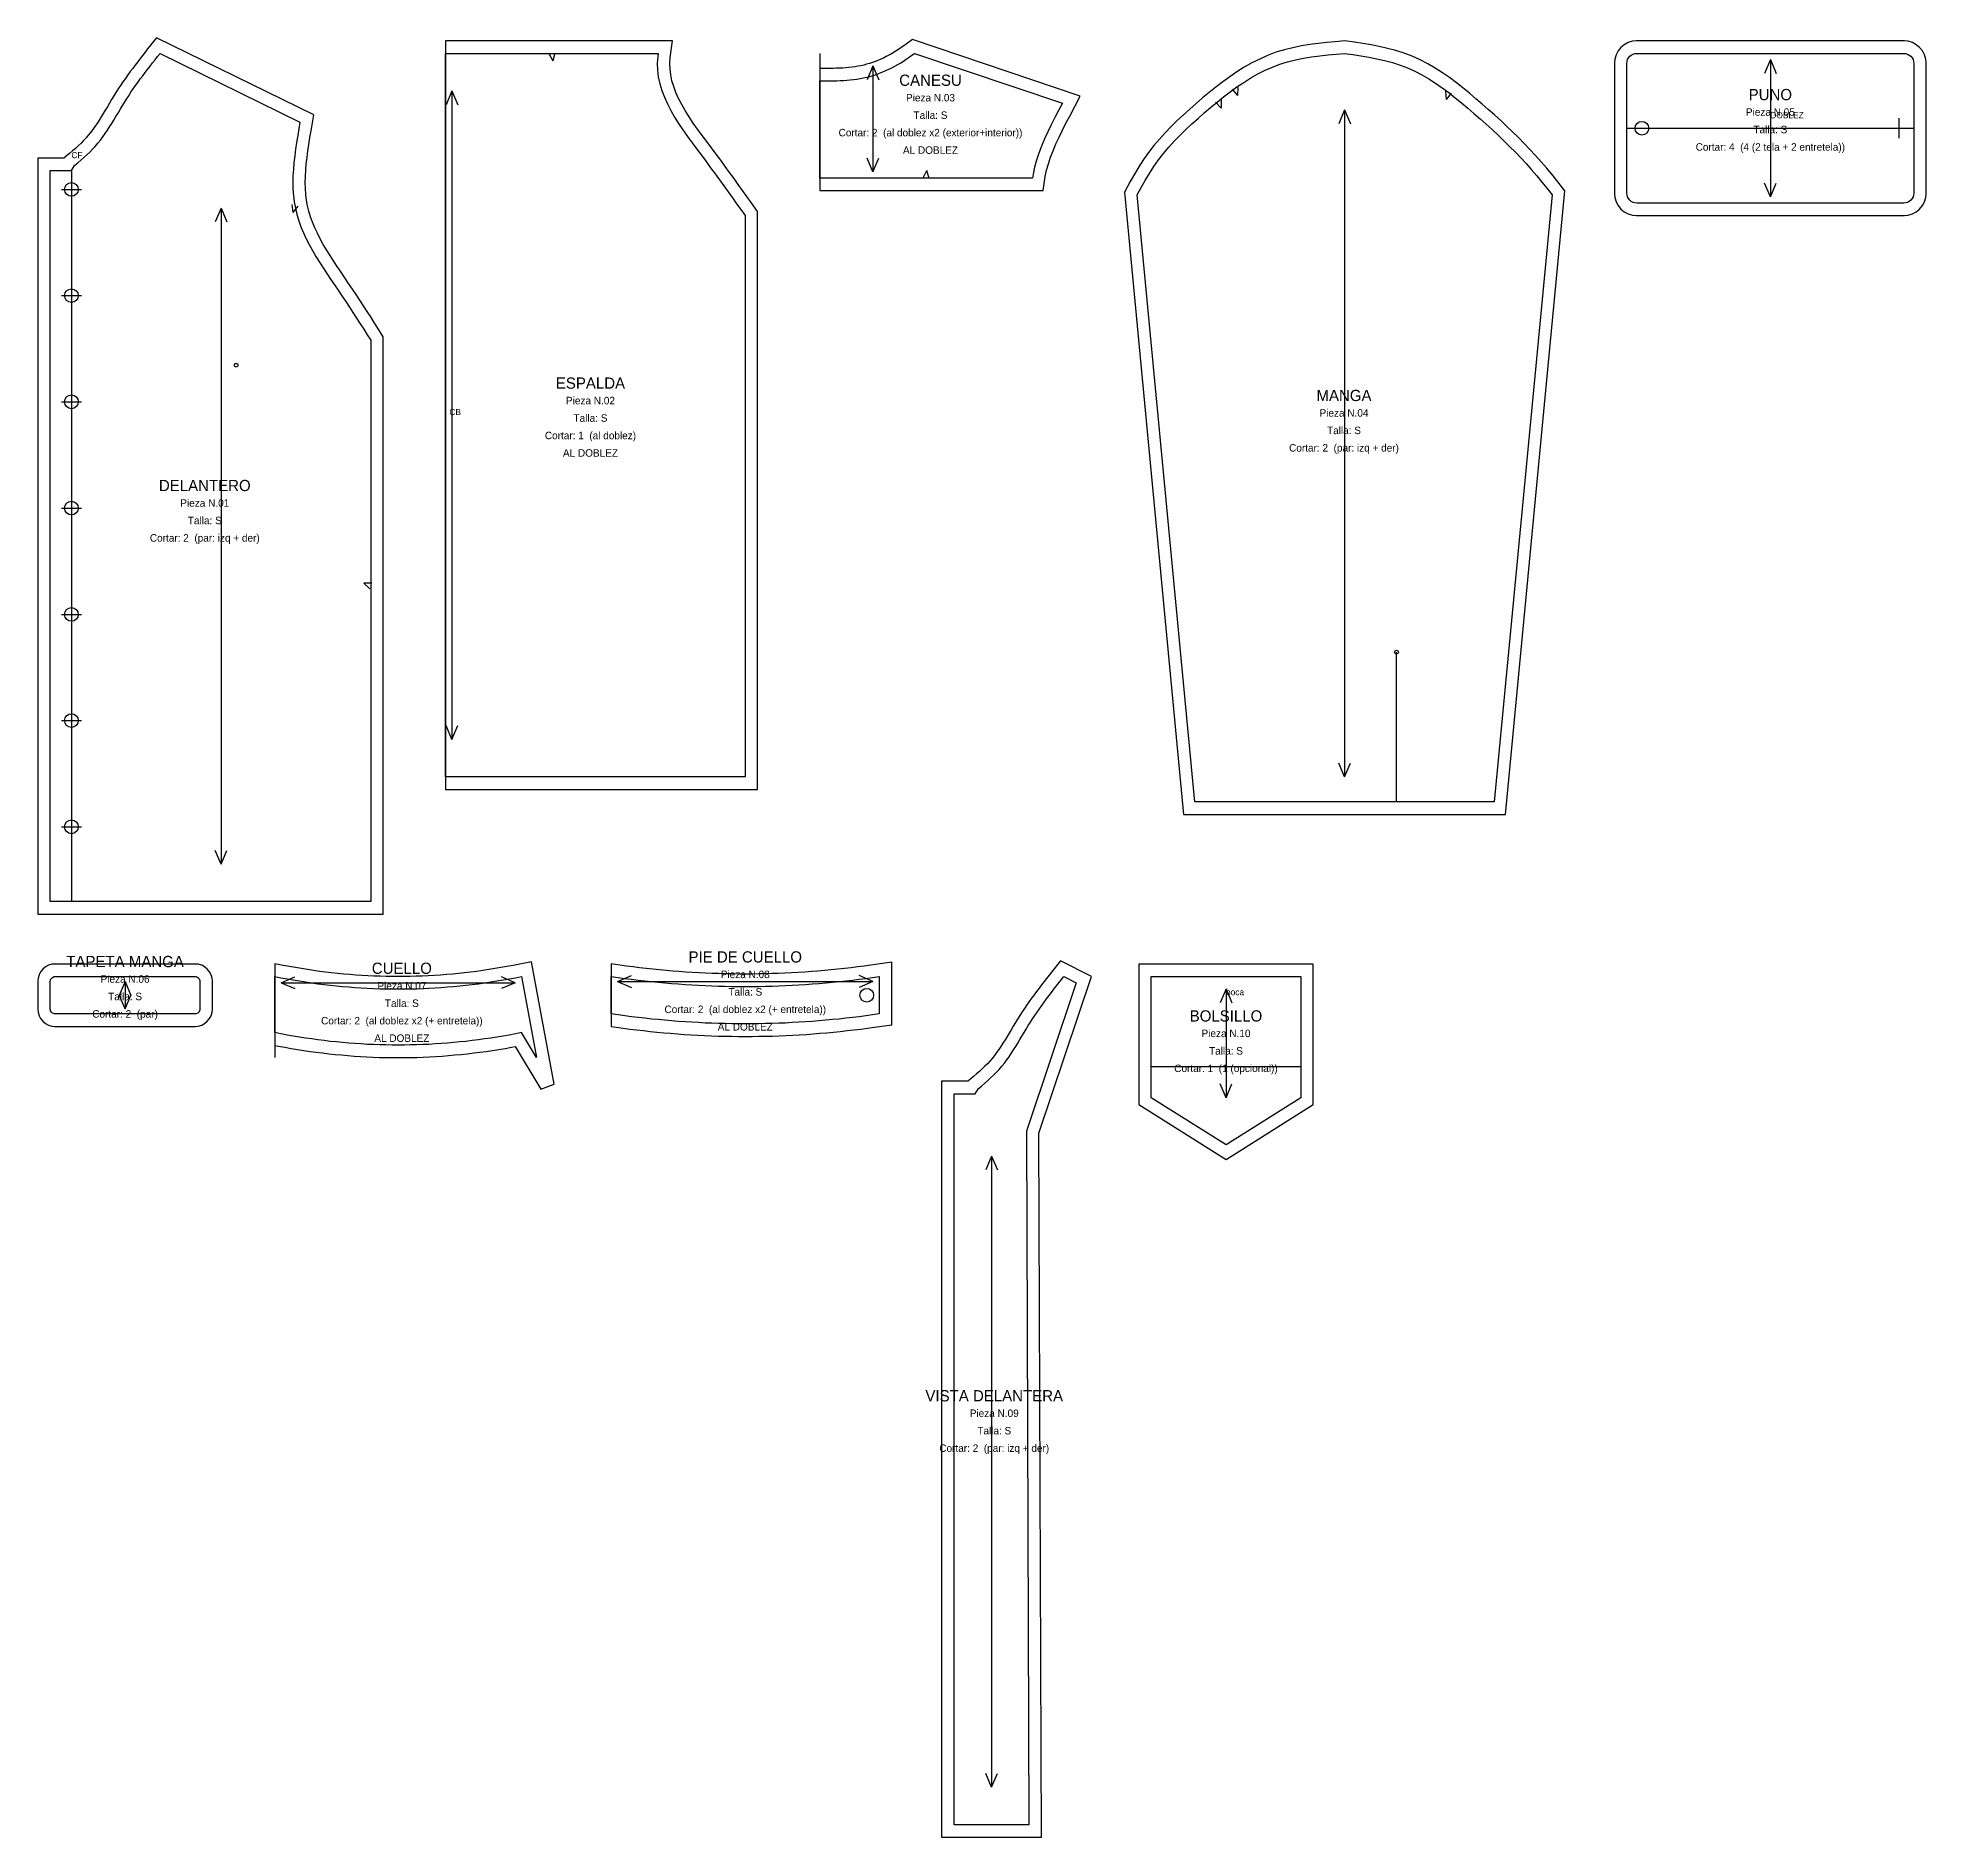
# Model space of a CAD drawing. Header units: centimetres. Extents: x -1 to 150, y -143 to 1.
import ezdxf
from ezdxf.enums import TextEntityAlignment as Align

# ---------------------------------------------------------------- set-up
doc = ezdxf.new("R2010")
doc.units = ezdxf.units.CM
for name, color, linetype in [('BOTONES', 30, 'Continuous'), ('CENTROS', 5, 'Continuous'), ('CONSTRUCCION', 8, 'Continuous'), ('CORTE', 1, 'Continuous'), ('COSTURA', 3, 'Continuous'), ('DOBLEZ', 6, 'Continuous'), ('HILO', 2, 'Continuous'), ('OJAL', 200, 'Continuous'), ('PIQUETES', 4, 'Continuous'), ('REFERENCIAS', 9, 'Continuous'), ('TEXTOS', 7, 'Continuous')]:
    doc.layers.add(name, color=color, linetype=linetype)

msp = doc.modelspace()

# ---------------------------------------------------------------- linework, layer by layer
at = {"layer": 'BOTONES'}
for centre in [(127.6, -6), (1.7, -10.9), (1.7, -19.42), (1.7, -27.93), (1.7, -36.45), (1.7, -44.97), (1.7, -53.48), (1.7, -62), (65.46, -75.5)]:
    msp.add_circle(centre, 0.55, dxfattribs=at)
at = {"layer": 'CENTROS'}
for centre in [(14.9, -25), (107.93, -48)]:
    msp.add_circle(centre, 0.15, dxfattribs=at)
at = {"layer": 'CONSTRUCCION'}
for p, q in [((126.4, -6), (149.4, -6)), ((1.7, -9.4), (1.7, -68)), ((107.93, -60), (107.93, -48)), ((88.26, -81.22), (100.26, -81.22))]:
    msp.add_line(p, q, dxfattribs=at)
at = {"layer": 'CORTE'}
for points in [[(-1, -69), (26.7, -69), (26.7, -22.71), (26.26, -22.02), (25.97, -21.57), (25.69, -21.13), (25.4, -20.68), (25.11, -20.24), (24.82, -19.79), (24.52, -19.34), (24.22, -18.89), (23.92, -18.44), (23.62, -17.99), (23.31, -17.54), (23.01, -17.09), (22.72, -16.64), (22.43, -16.19), (22.15, -15.75), (21.89, -15.31), (21.64, -14.86), (21.42, -14.42), (21.21, -13.98), (21.03, -13.54), (20.87, -13.1), (20.73, -12.66), (20.63, -12.21), (20.55, -11.76), (20.5, -11.3), (20.46, -10.83), (20.45, -10.35), (20.46, -9.86), (20.49, -9.36), (20.53, -8.85), (20.59, -8.34), (20.66, -7.82), (20.74, -7.29), (20.82, -6.75), (20.92, -6.21), (21.14, -4.93), (8.51, 1.25), (7.81, 0.36), (7.61, 0.11), (7.41, -0.15), (7.21, -0.41), (7.01, -0.67), (6.81, -0.93), (6.61, -1.2), (6.41, -1.46), (6.22, -1.73), (6.02, -2), (5.83, -2.28), (5.64, -2.56), (5.45, -2.84), (5.27, -3.13), (5.09, -3.41), (4.92, -3.7), (4.75, -3.98), (4.58, -4.27), (4.41, -4.55), (4.25, -4.82), (4.08, -5.09), (3.92, -5.35), (3.75, -5.61), (3.58, -5.86), (3.41, -6.1), (3.24, -6.34), (3.05, -6.56), (2.87, -6.78), (2.67, -6.99), (2.47, -7.2), (2.25, -7.4), (2.02, -7.61), (1.79, -7.81), (1.55, -8.02), (1.18, -8.33), (1.14, -8.4), (-1, -8.4), (-1, -69)], [(56.7, -12.68), (56.18, -11.95), (55.84, -11.47), (55.5, -10.99), (55.16, -10.51), (54.82, -10.03), (54.46, -9.54), (54.11, -9.06), (53.75, -8.56), (53.38, -8.07), (53, -7.57), (52.63, -7.07), (52.26, -6.57), (51.9, -6.07), (51.55, -5.58), (51.22, -5.08), (50.91, -4.59), (50.63, -4.1), (50.38, -3.61), (50.16, -3.13), (49.98, -2.66), (49.84, -2.19), (49.74, -1.73), (49.69, -1.27), (49.67, -0.81), (49.7, -0.34), (49.89, 1), (31.7, 1), (31.7, -59), (56.7, -59), (56.7, -12.68)], [(79.77, -9.86), (79.88, -9.36), (80.02, -8.85), (80.19, -8.33), (80.4, -7.8), (80.63, -7.26), (80.88, -6.72), (81.15, -6.16), (81.43, -5.6), (81.73, -5.04), (82.58, -3.43), (69.14, 1.11), (68.51, 0.67), (68.29, 0.52), (68.08, 0.37), (67.87, 0.23), (67.66, 0.1), (67.45, -0.03), (67.24, -0.15), (67.02, -0.26), (66.81, -0.37), (66.59, -0.47), (66.36, -0.56), (66.14, -0.65), (65.91, -0.73), (65.68, -0.81), (65.45, -0.87), (65.22, -0.93), (64.99, -0.99), (64.75, -1.03), (64.52, -1.07), (64.28, -1.1), (64.03, -1.13), (63.78, -1.15), (63.53, -1.17), (63.28, -1.18), (63.02, -1.19), (62.77, -1.2), (62.5, -1.2), (62.24, -1.2), (61.97, -1.2), (61.7, -1.2), (61.7, -11), (79.61, -11), (79.77, -9.86)], [(90.86, -61), (116.68, -61), (121.43, -11.03), (120.78, -10.2), (120.37, -9.69), (119.95, -9.18), (119.52, -8.68), (119.08, -8.18), (118.63, -7.69), (118.17, -7.21), (117.71, -6.74), (117.24, -6.28), (116.76, -5.82), (116.28, -5.38), (115.79, -4.93), (115.29, -4.49), (114.8, -4.06), (114.29, -3.63), (113.78, -3.19), (113.26, -2.76), (112.73, -2.35), (112.18, -1.94), (111.62, -1.55), (111.04, -1.18), (110.44, -0.83), (109.83, -0.51), (109.19, -0.23), (108.54, 0.02), (107.88, 0.22), (107.22, 0.4), (106.55, 0.55), (105.89, 0.68), (105.23, 0.79), (104.57, 0.89), (103.8, 1.01), (103.01, 0.94), (102.34, 0.87), (101.66, 0.8), (100.98, 0.71), (100.3, 0.6), (99.61, 0.46), (98.94, 0.29), (98.26, 0.09), (97.6, -0.16), (96.96, -0.45), (96.33, -0.76), (95.72, -1.11), (95.13, -1.48), (94.56, -1.87), (94, -2.28), (93.45, -2.7), (92.91, -3.13), (92.38, -3.57), (91.87, -4.01), (91.35, -4.46), (90.85, -4.92), (90.35, -5.38), (89.86, -5.86), (89.38, -6.36), (88.92, -6.87), (88.47, -7.39), (88.05, -7.94), (87.64, -8.51), (87.27, -9.09), (86.92, -9.68), (86.59, -10.27), (86.12, -11.12), (90.86, -61)], [(125.4, -11.25), (125.43, -11.55), (125.53, -11.89), (125.7, -12.2), (125.92, -12.48), (126.19, -12.7), (126.51, -12.87), (126.85, -12.97), (127.15, -13), (148.65, -13), (148.95, -12.97), (149.29, -12.87), (149.6, -12.7), (149.87, -12.48), (150.1, -12.2), (150.26, -11.89), (150.37, -11.55), (150.4, -11.25), (150.4, -0.75), (150.37, -0.45), (150.26, -0.11), (150.1, 0.2), (149.87, 0.48), (149.6, 0.7), (149.29, 0.87), (148.95, 0.97), (148.65, 1), (127.15, 1), (126.85, 0.97), (126.51, 0.87), (126.19, 0.7), (125.92, 0.48), (125.7, 0.2), (125.53, -0.11), (125.43, -0.45), (125.4, -0.75), (125.4, -11.25)], [(-1, -76.65), (-0.98, -76.87), (-0.9, -77.14), (-0.77, -77.38), (-0.59, -77.59), (-0.38, -77.77), (-0.14, -77.9), (0.13, -77.98), (0.35, -78), (11.65, -78), (11.87, -77.98), (12.14, -77.9), (12.38, -77.77), (12.59, -77.59), (12.77, -77.38), (12.9, -77.14), (12.98, -76.87), (13, -76.65), (13, -74.35), (12.98, -74.13), (12.9, -73.86), (12.77, -73.62), (12.59, -73.41), (12.38, -73.23), (12.14, -73.1), (11.87, -73.02), (11.65, -73), (0.35, -73), (0.13, -73.02), (-0.14, -73.1), (-0.38, -73.23), (-0.59, -73.41), (-0.77, -73.62), (-0.9, -73.86), (-0.98, -74.13), (-1, -74.35), (-1, -76.65)], [(18.81, -79.67), (19.31, -79.76), (19.82, -79.85), (20.32, -79.93), (20.83, -80), (21.33, -80.07), (21.84, -80.13), (22.34, -80.19), (22.84, -80.24), (23.35, -80.29), (23.85, -80.34), (24.36, -80.38), (24.86, -80.41), (25.37, -80.44), (25.87, -80.46), (26.38, -80.48), (26.88, -80.49), (27.39, -80.5), (27.89, -80.5), (28.4, -80.5), (28.9, -80.49), (29.4, -80.48), (29.91, -80.46), (30.41, -80.44), (30.92, -80.41), (31.42, -80.38), (31.93, -80.34), (32.43, -80.29), (32.94, -80.24), (33.44, -80.19), (33.95, -80.13), (34.45, -80.07), (34.95, -80), (35.46, -79.93), (35.96, -79.85), (36.47, -79.76), (36.97, -79.67), (37.28, -79.62), (39.34, -83.04), (40.39, -82.64), (38.58, -72.82), (37.1, -73.12), (36.61, -73.21), (36.13, -73.29), (35.64, -73.37), (35.16, -73.45), (34.67, -73.52), (34.19, -73.59), (33.7, -73.65), (33.22, -73.7), (32.74, -73.76), (32.25, -73.8), (31.77, -73.84), (31.28, -73.88), (30.8, -73.91), (30.31, -73.94), (29.83, -73.96), (29.34, -73.98), (28.86, -73.99), (28.38, -74), (27.89, -74), (27.41, -74), (26.92, -73.99), (26.44, -73.98), (25.95, -73.96), (25.47, -73.94), (24.98, -73.91), (24.5, -73.88), (24.02, -73.84), (23.53, -73.8), (23.05, -73.76), (22.56, -73.7), (22.08, -73.65), (21.59, -73.59), (21.11, -73.52), (20.62, -73.45), (20.14, -73.37), (19.65, -73.29), (19.17, -73.21), (18.68, -73.12), (18, -72.98), (18, -79.52), (18.31, -79.58), (18.81, -79.67)], [(45.92, -78.14), (46.47, -78.21), (47.01, -78.28), (47.56, -78.34), (48.1, -78.4), (48.64, -78.46), (49.19, -78.51), (49.73, -78.55), (50.28, -78.6), (50.82, -78.64), (51.37, -78.67), (51.91, -78.7), (52.46, -78.73), (53, -78.75), (53.54, -78.77), (54.09, -78.78), (54.63, -78.79), (55.18, -78.8), (55.72, -78.8), (56.27, -78.8), (56.81, -78.79), (57.36, -78.78), (57.9, -78.77), (58.44, -78.75), (58.99, -78.73), (59.53, -78.7), (60.08, -78.67), (60.62, -78.64), (61.17, -78.6), (61.71, -78.55), (62.26, -78.51), (62.8, -78.46), (63.34, -78.4), (63.89, -78.34), (64.43, -78.28), (64.98, -78.21), (65.52, -78.14), (66.07, -78.07), (67.46, -77.87), (67.46, -72.84), (65.79, -73.09), (65.26, -73.16), (64.73, -73.23), (64.2, -73.3), (63.67, -73.36), (63.14, -73.41), (62.61, -73.47), (62.08, -73.52), (61.55, -73.56), (61.02, -73.6), (60.49, -73.64), (59.96, -73.67), (59.43, -73.7), (58.9, -73.73), (58.37, -73.75), (57.84, -73.77), (57.31, -73.78), (56.78, -73.79), (56.25, -73.8), (55.72, -73.8), (55.19, -73.8), (54.66, -73.79), (54.13, -73.78), (53.6, -73.77), (53.07, -73.75), (52.54, -73.73), (52.02, -73.7), (51.49, -73.67), (50.96, -73.64), (50.43, -73.6), (49.9, -73.56), (49.37, -73.52), (48.84, -73.47), (48.31, -73.41), (47.78, -73.36), (47.25, -73.3), (46.72, -73.23), (46.19, -73.16), (45.66, -73.09), (44.98, -72.99), (44.98, -78.01), (45.38, -78.07), (45.92, -78.14)], [(71.46, -143), (79.47, -143), (79.26, -86.56), (83.49, -73.99), (80.98, -72.74), (80.28, -73.64), (80.08, -73.89), (79.87, -74.15), (79.67, -74.41), (79.47, -74.67), (79.27, -74.93), (79.07, -75.2), (78.87, -75.46), (78.68, -75.73), (78.48, -76), (78.29, -76.28), (78.1, -76.56), (77.92, -76.84), (77.73, -77.13), (77.55, -77.41), (77.38, -77.7), (77.21, -77.98), (77.04, -78.27), (76.88, -78.55), (76.71, -78.82), (76.55, -79.09), (76.38, -79.35), (76.22, -79.61), (76.05, -79.86), (75.87, -80.1), (75.7, -80.34), (75.52, -80.56), (75.33, -80.78), (75.13, -80.99), (74.93, -81.2), (74.71, -81.4), (74.49, -81.61), (74.26, -81.81), (74.02, -82.02), (73.65, -82.33), (73.6, -82.4), (71.46, -82.4), (71.46, -143)], [(87.26, -84.27), (94.26, -88.68), (101.26, -84.27), (101.26, -73), (87.26, -73), (87.26, -84.27)]]:
    msp.add_lwpolyline(points, close=True, dxfattribs=at)
at = {"layer": 'COSTURA'}
for points in [[(0, -9.4), (1.7, -9.4), (1.95, -8.99), (2.2, -8.78), (2.45, -8.57), (2.69, -8.35), (2.93, -8.13), (3.17, -7.91), (3.39, -7.68), (3.61, -7.45), (3.82, -7.2), (4.02, -6.95), (4.22, -6.69), (4.41, -6.43), (4.59, -6.16), (4.76, -5.89), (4.94, -5.62), (5.1, -5.34), (5.27, -5.06), (5.44, -4.78), (5.61, -4.5), (5.77, -4.22), (5.94, -3.94), (6.11, -3.66), (6.29, -3.39), (6.47, -3.12), (6.65, -2.85), (6.84, -2.58), (7.03, -2.32), (7.22, -2.05), (7.41, -1.79), (7.61, -1.53), (7.8, -1.28), (8, -1.02), (8.2, -0.76), (8.4, -0.51), (8.6, -0.25), (8.8, 0), (20.02, -5.5), (19.93, -6.05), (19.84, -6.59), (19.75, -7.13), (19.67, -7.68), (19.6, -8.22), (19.54, -8.76), (19.49, -9.29), (19.46, -9.82), (19.45, -10.35), (19.46, -10.88), (19.5, -11.39), (19.56, -11.91), (19.65, -12.41), (19.77, -12.92), (19.92, -13.41), (20.09, -13.9), (20.3, -14.38), (20.52, -14.86), (20.76, -15.33), (21.02, -15.8), (21.3, -16.27), (21.58, -16.73), (21.88, -17.19), (22.18, -17.64), (22.48, -18.09), (22.79, -18.55), (23.09, -18.99), (23.39, -19.44), (23.69, -19.89), (23.98, -20.34), (24.27, -20.78), (24.56, -21.23), (24.85, -21.67), (25.13, -22.11), (25.42, -22.56), (25.7, -23), (25.7, -68), (0, -68)], [(31.7, 0), (48.74, 0), (48.71, -0.24), (48.67, -0.79), (48.69, -1.34), (48.75, -1.89), (48.87, -2.44), (49.03, -2.98), (49.24, -3.51), (49.48, -4.05), (49.75, -4.58), (50.05, -5.1), (50.38, -5.62), (50.72, -6.14), (51.08, -6.65), (51.45, -7.16), (51.83, -7.67), (52.2, -8.17), (52.58, -8.67), (52.94, -9.16), (53.3, -9.65), (53.66, -10.13), (54, -10.61), (54.35, -11.09), (54.69, -11.57), (55.03, -12.05), (55.36, -12.52), (55.7, -13), (55.7, -58), (31.7, -58)], [(61.7, -2.2), (61.97, -2.2), (62.24, -2.2), (62.51, -2.2), (62.78, -2.19), (63.05, -2.19), (63.32, -2.18), (63.59, -2.17), (63.86, -2.15), (64.13, -2.12), (64.4, -2.1), (64.66, -2.06), (64.93, -2.02), (65.19, -1.97), (65.46, -1.91), (65.72, -1.84), (65.98, -1.76), (66.23, -1.68), (66.49, -1.59), (66.74, -1.49), (66.99, -1.38), (67.24, -1.27), (67.48, -1.15), (67.72, -1.02), (67.95, -0.89), (68.18, -0.75), (68.41, -0.61), (68.63, -0.46), (68.86, -0.31), (69.08, -0.15), (69.3, 0), (81.14, -4), (80.84, -4.57), (80.54, -5.14), (80.25, -5.72), (79.97, -6.29), (79.71, -6.86), (79.47, -7.43), (79.25, -7.99), (79.06, -8.56), (78.91, -9.12), (78.79, -9.68), (78.74, -10), (61.7, -10)], [(87.14, -11.33), (87.46, -10.76), (87.78, -10.18), (88.12, -9.62), (88.47, -9.07), (88.85, -8.54), (89.25, -8.02), (89.67, -7.52), (90.11, -7.04), (90.57, -6.57), (91.04, -6.11), (91.52, -5.65), (92.02, -5.21), (92.52, -4.77), (93.03, -4.34), (93.54, -3.91), (94.07, -3.49), (94.6, -3.08), (95.13, -2.69), (95.68, -2.32), (96.24, -1.97), (96.81, -1.64), (97.39, -1.35), (97.98, -1.09), (98.58, -0.86), (99.2, -0.67), (99.83, -0.51), (100.47, -0.38), (101.12, -0.28), (101.78, -0.19), (102.44, -0.12), (103.1, -0.06), (103.77, 0), (104.42, -0.1), (105.07, -0.2), (105.71, -0.31), (106.35, -0.43), (106.98, -0.57), (107.6, -0.74), (108.21, -0.93), (108.81, -1.15), (109.39, -1.42), (109.96, -1.71), (110.52, -2.03), (111.06, -2.38), (111.59, -2.75), (112.12, -3.14), (112.63, -3.55), (113.14, -3.96), (113.64, -4.39), (114.14, -4.81), (114.63, -5.24), (115.12, -5.68), (115.6, -6.11), (116.08, -6.55), (116.54, -7), (117, -7.45), (117.46, -7.91), (117.9, -8.37), (118.34, -8.85), (118.76, -9.33), (119.18, -9.82), (119.59, -10.32), (120, -10.83), (120.4, -11.33), (115.77, -60), (91.77, -60)], [(126.4, -0.8), (126.41, -0.64), (126.46, -0.49), (126.53, -0.36), (126.63, -0.23), (126.75, -0.13), (126.89, -0.06), (127.04, -0.02), (127.2, 0), (148.6, 0), (148.75, -0.02), (148.9, -0.06), (149.04, -0.13), (149.16, -0.23), (149.26, -0.36), (149.34, -0.49), (149.38, -0.64), (149.4, -0.8), (149.4, -11.2), (149.38, -11.36), (149.34, -11.51), (149.26, -11.64), (149.16, -11.77), (149.04, -11.87), (148.9, -11.94), (148.75, -11.98), (148.6, -12), (127.2, -12), (127.04, -11.98), (126.89, -11.94), (126.75, -11.87), (126.63, -11.77), (126.53, -11.64), (126.46, -11.51), (126.41, -11.36), (126.4, -11.2)], [(0, -74.4), (0.01, -74.32), (0.03, -74.25), (0.07, -74.18), (0.12, -74.12), (0.18, -74.07), (0.25, -74.03), (0.32, -74.01), (0.4, -74), (11.6, -74), (11.68, -74.01), (11.75, -74.03), (11.82, -74.07), (11.88, -74.12), (11.93, -74.18), (11.97, -74.25), (11.99, -74.32), (12, -74.4), (12, -76.6), (11.99, -76.68), (11.97, -76.75), (11.93, -76.82), (11.88, -76.88), (11.82, -76.93), (11.75, -76.97), (11.68, -76.99), (11.6, -77), (0.4, -77), (0.32, -76.99), (0.25, -76.97), (0.18, -76.93), (0.12, -76.88), (0.07, -76.82), (0.03, -76.75), (0.01, -76.68), (0, -76.6)], [(18, -74), (18.49, -74.1), (18.99, -74.19), (19.48, -74.28), (19.98, -74.36), (20.47, -74.44), (20.97, -74.51), (21.46, -74.58), (21.96, -74.64), (22.45, -74.7), (22.95, -74.75), (23.44, -74.8), (23.93, -74.84), (24.43, -74.88), (24.92, -74.91), (25.42, -74.94), (25.91, -74.96), (26.41, -74.98), (26.9, -74.99), (27.4, -75), (27.89, -75), (28.39, -75), (28.88, -74.99), (29.37, -74.98), (29.87, -74.96), (30.36, -74.94), (30.86, -74.91), (31.35, -74.88), (31.85, -74.84), (32.34, -74.8), (32.84, -74.75), (33.33, -74.7), (33.83, -74.64), (34.32, -74.58), (34.81, -74.51), (35.31, -74.44), (35.8, -74.36), (36.3, -74.28), (36.79, -74.19), (37.29, -74.1), (37.78, -74), (38.98, -80.5), (37.78, -78.5), (37.29, -78.6), (36.79, -78.69), (36.3, -78.78), (35.8, -78.86), (35.31, -78.94), (34.81, -79.01), (34.32, -79.08), (33.83, -79.14), (33.33, -79.2), (32.84, -79.25), (32.34, -79.3), (31.85, -79.34), (31.35, -79.38), (30.86, -79.41), (30.36, -79.44), (29.87, -79.46), (29.37, -79.48), (28.88, -79.49), (28.39, -79.5), (27.89, -79.5), (27.4, -79.5), (26.9, -79.49), (26.41, -79.48), (25.91, -79.46), (25.42, -79.44), (24.92, -79.41), (24.43, -79.38), (23.93, -79.34), (23.44, -79.3), (22.95, -79.25), (22.45, -79.2), (21.96, -79.14), (21.46, -79.08), (20.97, -79.01), (20.47, -78.94), (19.98, -78.86), (19.48, -78.78), (18.99, -78.69), (18.49, -78.6), (18, -78.5)], [(44.98, -74), (45.52, -74.08), (46.06, -74.15), (46.59, -74.22), (47.13, -74.29), (47.67, -74.35), (48.2, -74.41), (48.74, -74.46), (49.28, -74.51), (49.81, -74.56), (50.35, -74.6), (50.89, -74.64), (51.43, -74.67), (51.96, -74.7), (52.5, -74.73), (53.04, -74.75), (53.57, -74.77), (54.11, -74.78), (54.65, -74.79), (55.19, -74.8), (55.72, -74.8), (56.26, -74.8), (56.8, -74.79), (57.33, -74.78), (57.87, -74.77), (58.41, -74.75), (58.94, -74.73), (59.48, -74.7), (60.02, -74.67), (60.56, -74.64), (61.09, -74.6), (61.63, -74.56), (62.17, -74.51), (62.7, -74.46), (63.24, -74.41), (63.78, -74.35), (64.31, -74.29), (64.85, -74.22), (65.39, -74.15), (65.93, -74.08), (66.46, -74), (66.46, -77), (65.93, -77.08), (65.39, -77.15), (64.85, -77.22), (64.31, -77.29), (63.78, -77.35), (63.24, -77.41), (62.7, -77.46), (62.17, -77.51), (61.63, -77.56), (61.09, -77.6), (60.56, -77.64), (60.02, -77.67), (59.48, -77.7), (58.94, -77.73), (58.41, -77.75), (57.87, -77.77), (57.33, -77.78), (56.8, -77.79), (56.26, -77.8), (55.72, -77.8), (55.19, -77.8), (54.65, -77.79), (54.11, -77.78), (53.57, -77.77), (53.04, -77.75), (52.5, -77.73), (51.96, -77.7), (51.43, -77.67), (50.89, -77.64), (50.35, -77.6), (49.81, -77.56), (49.28, -77.51), (48.74, -77.46), (48.2, -77.41), (47.67, -77.35), (47.13, -77.29), (46.59, -77.22), (46.06, -77.15), (45.52, -77.08), (44.98, -77)], [(72.46, -83.4), (74.16, -83.4), (74.41, -82.99), (74.66, -82.78), (74.91, -82.57), (75.16, -82.35), (75.39, -82.13), (75.63, -81.91), (75.86, -81.68), (76.08, -81.45), (76.29, -81.2), (76.49, -80.95), (76.68, -80.69), (76.87, -80.43), (77.05, -80.16), (77.23, -79.89), (77.4, -79.62), (77.57, -79.34), (77.74, -79.06), (77.9, -78.78), (78.07, -78.5), (78.24, -78.22), (78.41, -77.94), (78.58, -77.66), (78.75, -77.39), (78.93, -77.12), (79.12, -76.85), (79.3, -76.58), (79.49, -76.32), (79.68, -76.05), (79.87, -75.79), (80.07, -75.53), (80.27, -75.28), (80.46, -75.02), (80.66, -74.76), (80.86, -74.51), (81.06, -74.25), (81.26, -74), (82.26, -74.5), (78.26, -86.4), (78.46, -142), (72.46, -142)], [(88.26, -74), (100.26, -74), (100.26, -83.72), (94.26, -87.5), (88.26, -83.72)]]:
    msp.add_lwpolyline(points, close=True, dxfattribs=at)
at = {"layer": 'DOBLEZ'}
for p, q in [((31.7, 0), (31.7, -58)), ((61.7, 0), (61.7, -10)), ((18, -74), (18, -80.5)), ((44.98, -74), (44.98, -77.8))]:
    msp.add_line(p, q, dxfattribs=at)
at = {"layer": 'HILO'}
for p, q in [((65.96, -1), (65.49, -2.11)), ((65.96, -1), (65.96, -9.5)), ((65.96, -1), (66.43, -2.11)), ((137.9, -0.5), (137.43, -1.61)), ((137.9, -0.5), (137.9, -11.5)), ((137.9, -0.5), (138.36, -1.61)), ((32.2, -3), (31.73, -4.11)), ((32.2, -3), (32.2, -55)), ((32.2, -3), (32.67, -4.11)), ((103.77, -4.53), (103.3, -5.64)), ((103.77, -4.53), (103.77, -58)), ((103.77, -4.53), (104.24, -5.64)), ((65.96, -9.5), (65.49, -8.39)), ((65.96, -9.5), (66.43, -8.39)), ((137.9, -11.5), (137.43, -10.39)), ((137.9, -11.5), (138.36, -10.39)), ((13.7, -12.4), (13.23, -13.51)), ((13.7, -12.4), (13.7, -65)), ((13.7, -12.4), (14.17, -13.51)), ((32.2, -55), (31.73, -53.89)), ((32.2, -55), (32.67, -53.89)), ((103.77, -58), (103.3, -56.89)), ((103.77, -58), (104.24, -56.89)), ((13.7, -65), (13.23, -63.89)), ((13.7, -65), (14.17, -63.89)), ((18.5, -74.5), (19.61, -74.03)), ((37.28, -74.5), (36.18, -74.03)), ((45.48, -74.4), (46.59, -73.93)), ((65.96, -74.4), (64.86, -73.93)), ((6, -74.4), (5.53, -75.51)), ((6, -76.6), (5.53, -75.49)), ((6, -74.4), (6, -76.6)), ((6, -74.4), (6.47, -75.51)), ((6, -76.6), (6.47, -75.49)), ((18.5, -74.5), (37.28, -74.5)), ((18.5, -74.5), (19.61, -74.97)), ((37.28, -74.5), (36.18, -74.97)), ((45.48, -74.4), (65.96, -74.4)), ((45.48, -74.4), (46.59, -74.87)), ((65.96, -74.4), (64.86, -74.87)), ((94.26, -75), (93.8, -76.11)), ((94.26, -75), (94.26, -83.72)), ((94.26, -75), (94.73, -76.11)), ((94.26, -83.72), (93.8, -82.61)), ((94.26, -83.72), (94.73, -82.61)), ((75.46, -88.4), (75, -89.51)), ((75.46, -88.4), (75.46, -139)), ((75.46, -88.4), (75.93, -89.51)), ((75.46, -139), (75, -137.89)), ((75.46, -139), (75.93, -137.89))]:
    msp.add_line(p, q, dxfattribs=at)
at = {"layer": 'OJAL'}
for p, q in [((148.2, -5.2), (148.2, -6.8)), ((0.9, -10.9), (2.5, -10.9)), ((0.9, -19.42), (2.5, -19.42)), ((0.9, -27.93), (2.5, -27.93)), ((0.9, -36.45), (2.5, -36.45)), ((0.9, -44.97), (2.5, -44.97)), ((0.9, -53.48), (2.5, -53.48)), ((0.9, -62), (2.5, -62))]:
    msp.add_line(p, q, dxfattribs=at)
at = {"layer": 'PIQUETES'}
for p, q in [((40.46, 0.02), (40.28, -0.6)), ((39.98, -0.02), (40.28, -0.6)), ((94.76, -2.87), (95.17, -3.37)), ((95.21, -2.73), (95.17, -3.37)), ((93.43, -3.9), (93.87, -4.38)), ((93.88, -3.73), (93.87, -4.38)), ((111.87, -3.05), (111.92, -3.7)), ((112.32, -3.19), (111.92, -3.7)), ((69.98, -9.98), (70.27, -9.4)), ((70.46, -10.02), (70.27, -9.4)), ((19.38, -12.11), (19.44, -12.76)), ((19.84, -12.25), (19.44, -12.76)), ((25.61, -42.92), (25.14, -42.48)), ((25.79, -42.48), (25.14, -42.48))]:
    msp.add_line(p, q, dxfattribs=at)

# ---------------------------------------------------------------- texts
at = {"layer": 'REFERENCIAS'}
for s, p in [('DOBLEZ', (137.9, -5.2)), ('CF', (1.7, -8.4)), ('CB', (32, -29)), ('boca', (94.26, -75.5))]:
    msp.add_text(s, height=0.5, dxfattribs=at).set_placement(p)
at = {"layer": 'TEXTOS'}
for s, height, p in [('CANESU', 0.9, (70.57, -2.15)), ('PUNO', 0.9, (137.9, -3.3)), ('Pieza N.03', 0.6, (70.57, -3.55)), ('Pieza N.05', 0.6, (137.9, -4.7)), ('Cortar: 2  (al doblez x2 (exterior+interior))', 0.6, (70.57, -6.35)), ('Talla: S', 0.6, (70.57, -4.95)), ('Talla: S', 0.6, (137.9, -6.1)), ('AL DOBLEZ', 0.6, (70.57, -7.75)), ('Cortar: 4  (4 (2 tela + 2 entretela))', 0.6, (137.9, -7.5)), ('ESPALDA', 0.9, (43.31, -26.43)), ('MANGA', 0.9, (103.72, -27.42)), ('Pieza N.02', 0.6, (43.31, -27.83)), ('Pieza N.04', 0.6, (103.72, -28.82)), ('Talla: S', 0.6, (43.31, -29.23)), ('Talla: S', 0.6, (103.72, -30.22)), ('Cortar: 1  (al doblez)', 0.6, (43.31, -30.63)), ('AL DOBLEZ', 0.6, (43.31, -32.03)), ('Cortar: 2  (par: izq + der)', 0.6, (103.72, -31.62)), ('DELANTERO', 0.9, (12.39, -34.64)), ('Pieza N.01', 0.6, (12.39, -36.04)), ('Talla: S', 0.6, (12.39, -37.44)), ('Cortar: 2  (par: izq + der)', 0.6, (12.39, -38.84)), ('TAPETA MANGA', 0.9, (6, -72.8)), ('PIE DE CUELLO', 0.9, (55.72, -72.43)), ('Pieza N.06', 0.6, (6, -74.2)), ('CUELLO', 0.9, (28.19, -73.34)), ('Pieza N.08', 0.6, (55.72, -73.83)), ('Talla: S', 0.6, (6, -75.6)), ('Pieza N.07', 0.6, (28.19, -74.74)), ('Talla: S', 0.6, (55.72, -75.23)), ('Cortar: 2  (par)', 0.6, (6, -77)), ('Cortar: 2  (al doblez x2 (+ entretela))', 0.6, (28.19, -77.54)), ('Talla: S', 0.6, (28.19, -76.14)), ('Cortar: 2  (al doblez x2 (+ entretela))', 0.6, (55.72, -76.63)), ('BOLSILLO', 0.9, (94.26, -77.16)), ('AL DOBLEZ', 0.6, (28.19, -78.94)), ('AL DOBLEZ', 0.6, (55.72, -78.03)), ('Pieza N.10', 0.6, (94.26, -78.56)), ('Talla: S', 0.6, (94.26, -79.96)), ('Cortar: 1  (1 (opcional))', 0.6, (94.26, -81.36)), ('VISTA DELANTERA', 0.9, (75.68, -107.61)), ('Pieza N.09', 0.6, (75.68, -109.01)), ('Talla: S', 0.6, (75.68, -110.41)), ('Cortar: 2  (par: izq + der)', 0.6, (75.68, -111.81))]:
    msp.add_text(s, height=height, dxfattribs=at).set_placement(p, align=Align.MIDDLE_CENTER)

doc.saveas('drawing.dxf')
